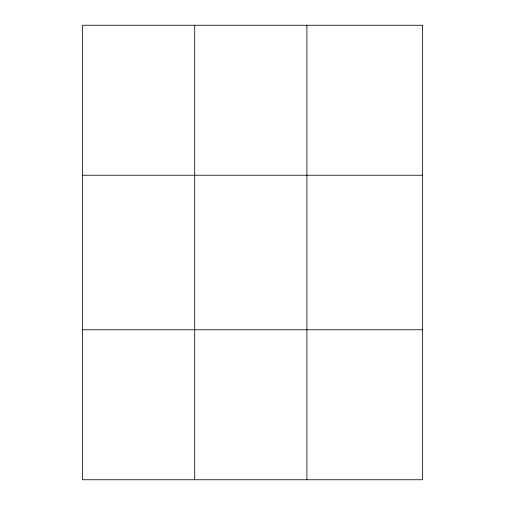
<?xml version="1.0" encoding="UTF-8"?>
<svg xmlns="http://www.w3.org/2000/svg" width="505" height="505" viewBox="0 0 505 505"><rect width="100%" height="100%" fill="white"/><g stroke="black" fill="none" stroke-linecap="round" stroke-linejoin="round"><path stroke-width="0.76" d="M194.709 25.25L194.709 479.75M306.895 25.25L306.895 479.75M82.517 175.235L422.483 175.235M82.517 329.765L422.483 329.765M422.483 25.25L422.483 479.75L82.517 479.75L82.517 25.25L422.483 25.25"/></g></svg>
